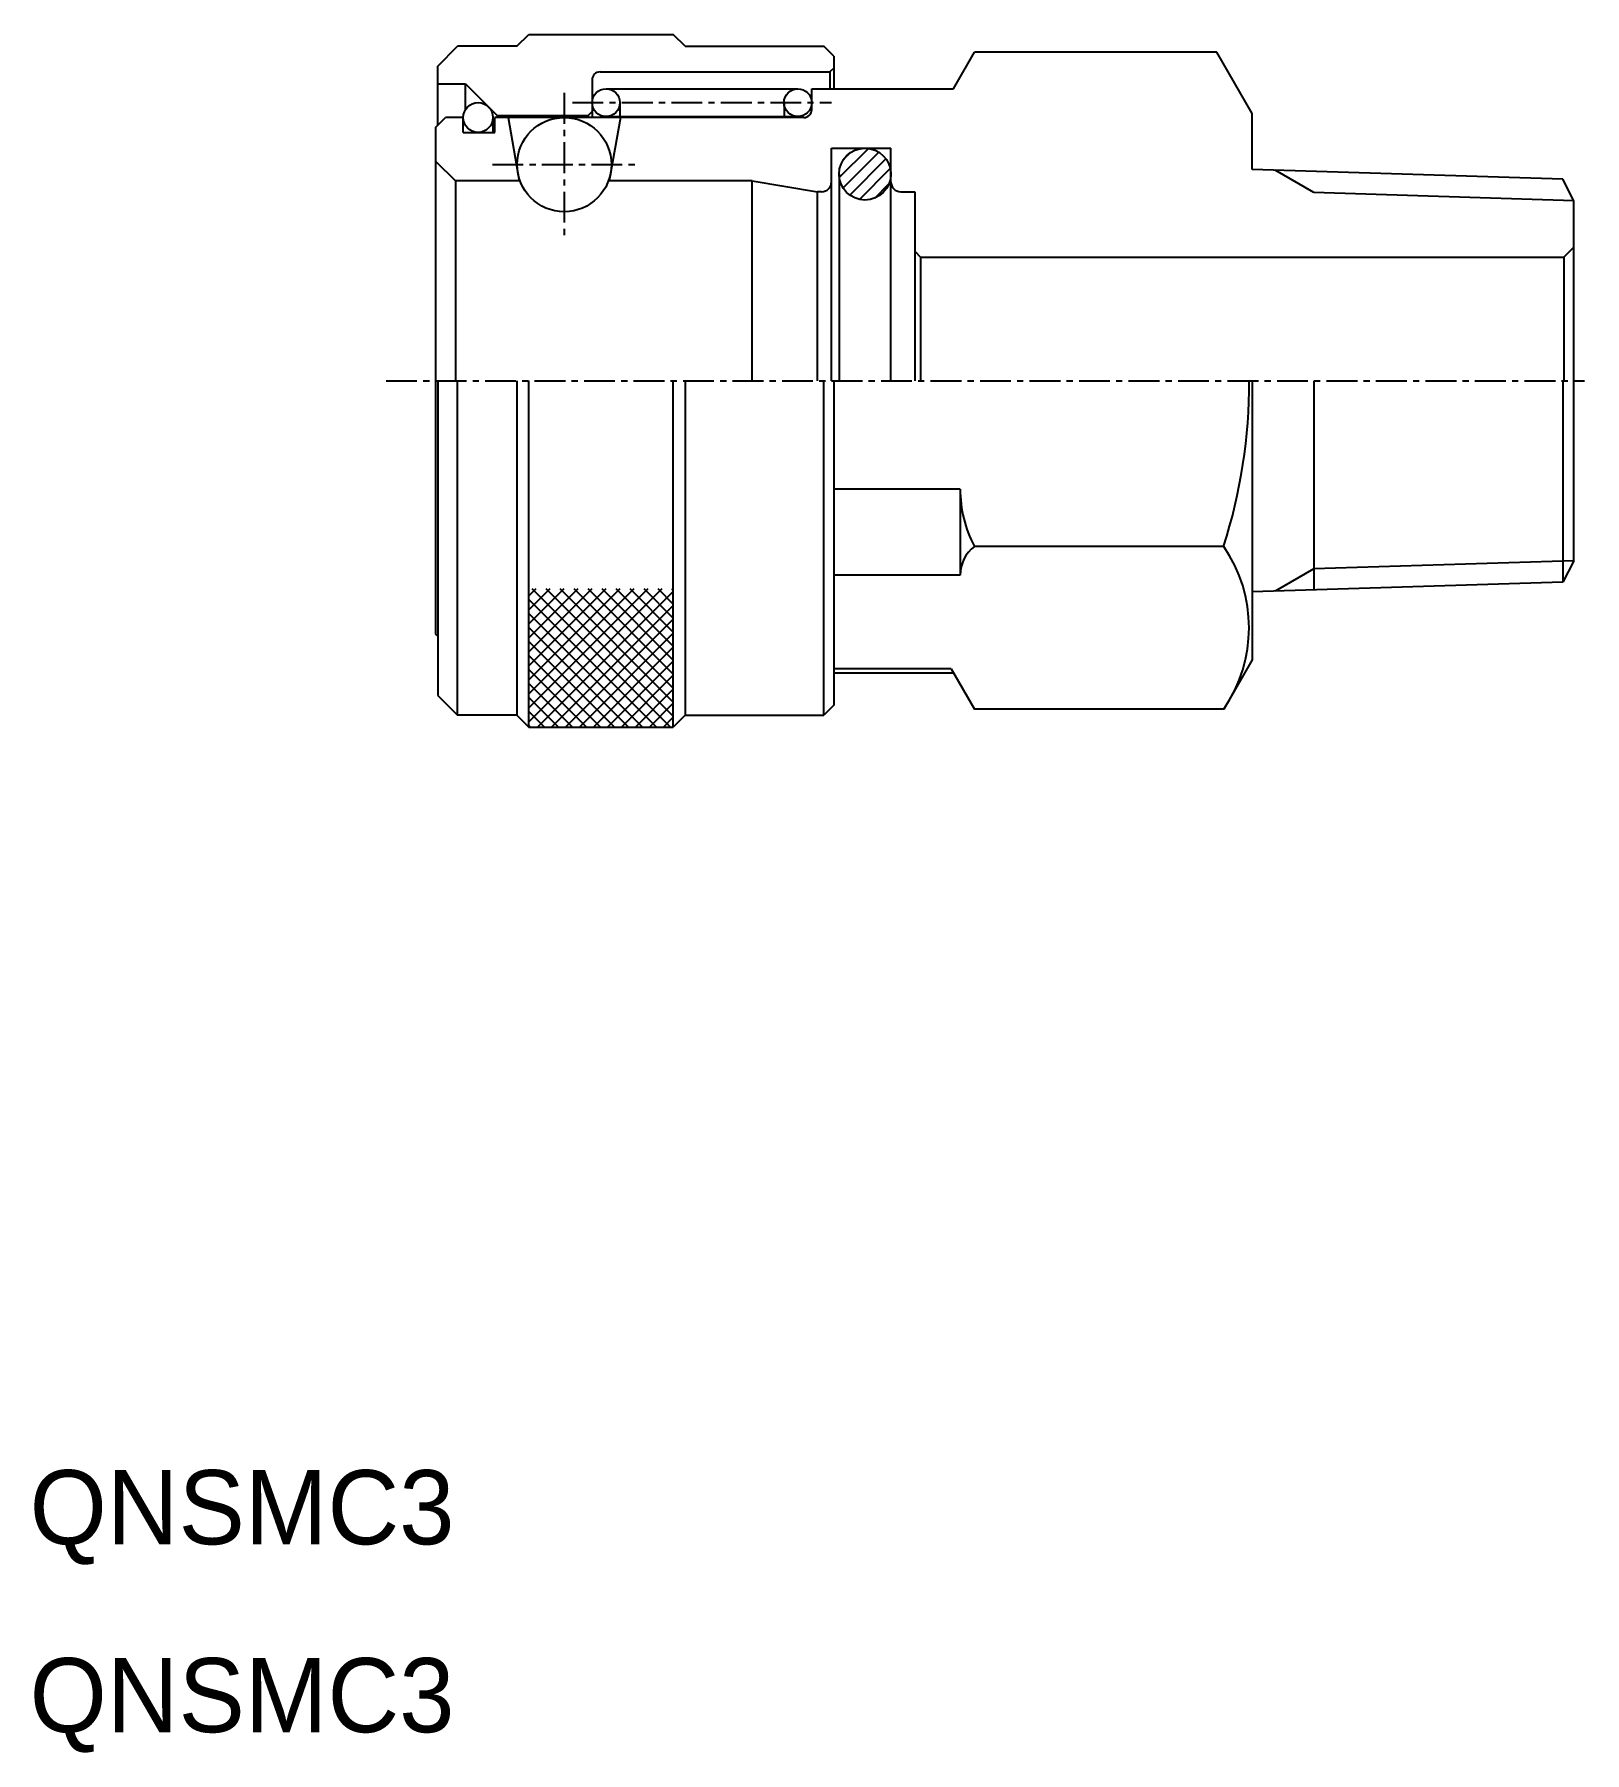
# Model space of a CAD drawing. Extents: x 38.3 to 101, y 127.5 to 196.9.
import ezdxf
from ezdxf.enums import TextEntityAlignment as Align

# ---------------------------------------------------------------- set-up
doc = ezdxf.new("R2010")
doc.units = 0
doc.linetypes.add('CENTER', pattern=[2, 1.25, -0.25, 0.25, -0.25])
doc.layers.get('0').update_dxf_attribs({"linetype": 'CONTINUOUS'})
doc.layers.add('CENTER', color=1, linetype='CENTER')

msp = doc.modelspace()

# ---------------------------------------------------------------- linework, layer by layer
at = {"color": 7, "linetype": 'CONTINUOUS'}
for p, q in [((57.828, 196.453), (58.308, 196.933)), ((58.308, 196.933), (64.148, 196.933)), ((64.628, 196.453), (64.148, 196.933)), ((54.628, 195.653), (55.428, 196.453)), ((57.828, 196.453), (55.428, 196.453)), ((64.628, 196.453), (70.228, 196.453)), ((70.628, 196.053), (70.228, 196.453)), ((70.628, 196.053), (70.628, 194.737)), ((75.463, 194.737), (76.314, 196.21)), ((86.108, 196.21), (76.314, 196.21)), ((87.536, 193.737), (86.108, 196.21)), ((54.628, 193.262), (54.628, 195.653)), ((61.188, 195.413), (70.468, 195.413)), ((70.628, 195.573), (70.468, 195.413)), ((70.468, 195.413), (70.468, 194.737)), ((54.628, 194.933), (55.748, 194.933)), ((55.748, 193.887), (55.748, 194.933)), ((55.748, 194.933), (57.028, 193.653)), ((60.868, 195.093), (60.868, 193.573)), ((61.428, 194.733), (69.18, 194.733)), ((69.74, 194.737), (75.463, 194.737)), ((69.74, 193.893), (69.74, 194.737)), ((60.868, 193.813), (60.708, 193.653)), ((61.988, 194.173), (61.988, 193.573)), ((68.62, 194.173), (68.62, 193.573)), ((54.54, 193.173), (54.94, 193.573)), ((54.54, 193.173), (54.54, 182.933)), ((55.66, 193.573), (54.94, 193.573)), ((55.66, 192.973), (55.66, 193.573)), ((56.86, 193.573), (56.86, 192.973)), ((69.42, 193.573), (56.94, 193.573)), ((56.94, 192.973), (56.94, 193.573)), ((57.028, 193.653), (60.708, 193.653)), ((57.028, 193.653), (57.028, 193.573)), ((57.471, 193.573), (57.922, 191.013)), ((60.708, 193.653), (60.708, 193.573)), ((61.428, 193.613), (69.18, 193.613)), ((62.009, 193.573), (61.557, 191.013)), ((87.536, 191.472), (87.536, 193.737)), ((55.66, 192.973), (56.94, 192.973)), ((54.54, 191.813), (55.34, 191.013)), ((70.54, 182.933), (70.54, 192.333)), ((70.54, 192.333), (72.94, 192.333)), ((72.94, 182.933), (72.94, 192.333)), ((55.34, 191.013), (55.34, 182.933)), ((57.952, 191.013), (55.34, 191.013)), ((67.34, 191.013), (61.527, 191.013)), ((67.34, 182.933), (67.34, 191.013)), ((67.34, 191.013), (69.98, 190.573)), ((70.844, 191.285), (70.844, 182.933)), ((100.083, 191.08), (87.536, 191.472)), ((100.536, 190.21), (100.083, 191.08)), ((69.98, 182.933), (69.98, 190.573)), ((70.14, 190.573), (69.98, 190.573)), ((73.34, 190.573), (73.9, 190.573)), ((73.9, 190.573), (73.9, 182.933)), ((100.536, 175.657), (100.536, 190.21)), ((100.136, 187.933), (100.536, 188.333)), ((74.14, 187.933), (100.136, 187.933)), ((74.14, 187.933), (74.14, 182.933)), ((100.136, 187.933), (100.136, 182.933)), ((54.54, 182.933), (54.54, 172.693)), ((54.628, 182.933), (54.628, 170.213)), ((55.428, 169.413), (55.428, 182.933)), ((57.828, 182.933), (57.828, 169.413)), ((58.308, 168.933), (58.308, 182.933)), ((64.148, 168.933), (64.148, 182.933)), ((64.628, 182.933), (64.628, 169.413)), ((70.228, 169.413), (70.228, 182.933)), ((70.628, 182.933), (70.628, 169.813)), ((87.536, 182.933), (87.536, 171.651)), ((90.033, 182.933), (90.033, 174.473)), ((100.083, 182.933), (100.083, 174.787)), ((75.74, 178.552), (70.628, 178.552)), ((75.74, 178.552), (75.74, 175.078)), ((86.385, 176.236), (76.314, 176.236)), ((75.74, 175.078), (70.628, 175.078)), ((100.536, 175.657), (100.083, 174.787)), ((58.308, 169.145), (63.697, 174.533)), ((58.308, 171.408), (61.434, 174.533)), ((58.308, 170.842), (62, 174.533)), ((58.308, 170.276), (62.565, 174.533)), ((58.308, 169.71), (63.131, 174.533)), ((58.308, 172.539), (60.303, 174.533)), ((58.308, 171.973), (60.868, 174.533)), ((58.308, 174.236), (58.606, 174.533)), ((58.308, 173.67), (59.171, 174.533)), ((58.308, 173.105), (59.737, 174.533)), ((58.428, 174.533), (64.028, 168.933)), ((58.663, 168.933), (64.148, 174.419)), ((58.994, 174.533), (64.148, 169.379)), ((59.56, 174.533), (64.148, 169.945)), ((60.125, 174.533), (64.148, 170.51)), ((60.691, 174.533), (64.148, 171.076)), ((61.257, 174.533), (64.148, 171.642)), ((61.822, 174.533), (64.148, 172.208)), ((62.388, 174.533), (64.148, 172.773)), ((62.954, 174.533), (64.148, 173.339)), ((63.519, 174.533), (64.148, 173.905)), ((64.085, 174.533), (64.148, 174.47)), ((100.083, 174.787), (87.536, 174.395)), ((58.308, 174.088), (63.463, 168.933)), ((59.228, 168.933), (64.148, 173.853)), ((58.308, 173.522), (62.897, 168.933)), ((58.308, 172.956), (62.331, 168.933)), ((59.794, 168.933), (64.148, 173.288)), ((54.54, 172.693), (54.628, 172.605)), ((58.308, 172.391), (61.765, 168.933)), ((60.36, 168.933), (64.148, 172.722)), ((58.308, 171.825), (61.2, 168.933)), ((60.925, 168.933), (64.148, 172.156)), ((61.491, 168.933), (64.148, 171.591)), ((87.536, 171.651), (86.385, 169.656)), ((58.308, 171.259), (60.634, 168.933)), ((62.057, 168.933), (64.148, 171.025)), ((75.369, 171.293), (70.628, 171.293)), ((70.628, 171.13), (75.463, 171.13)), ((75.369, 171.293), (76.314, 169.656)), ((54.628, 170.213), (55.428, 169.413)), ((58.308, 170.694), (60.068, 168.933)), ((62.622, 168.933), (64.148, 170.459)), ((58.308, 170.128), (59.503, 168.933)), ((58.308, 169.562), (58.937, 168.933)), ((63.188, 168.933), (64.148, 169.894)), ((70.628, 169.813), (70.228, 169.413)), ((86.385, 169.656), (76.314, 169.656)), ((57.828, 169.413), (55.428, 169.413)), ((57.828, 169.413), (58.308, 168.933)), ((58.308, 168.997), (58.371, 168.933)), ((58.308, 168.933), (64.148, 168.933)), ((63.754, 168.933), (64.148, 169.328)), ((64.628, 169.413), (64.148, 168.933)), ((64.628, 169.413), (70.228, 169.413))]:
    msp.add_line(p, q, dxfattribs=at)
at = {"color": 3, "linetype": 'CONTINUOUS'}
for p, q in [((70.853, 191.144), (72.033, 192.324)), ((71.004, 190.729), (72.448, 192.173)), ((71.041, 191.897), (71.28, 192.136)), ((71.277, 190.437), (72.741, 191.9)), ((71.668, 190.262), (72.916, 191.509)), ((90.033, 190.538), (88.466, 191.443)), ((72.287, 190.315), (72.862, 190.89)), ((100.536, 190.21), (90.033, 190.538)), ((90.033, 175.329), (88.466, 174.424)), ((100.536, 175.657), (90.033, 175.329))]:
    msp.add_line(p, q, dxfattribs=at)
msp.add_line((73.9, 188.173), (74.14, 187.933))
at = {"color": 7, "linetype": 'CONTINUOUS'}
for centre, radius in [((61.428, 194.173), 0.56), ((69.18, 194.173), 0.56), ((56.26, 193.573), 0.6), ((59.74, 191.669), 1.904), ((71.892, 191.285), 1.048)]:
    msp.add_circle(centre, radius, dxfattribs=at)
for centre, radius, start, end in [((61.188, 195.093), 0.32, 90, 180), ((69.42, 193.893), 0.32, 270, 0), ((70.14, 190.973), 0.4, 270, 0), ((73.34, 190.973), 0.4, 180, 270), ((65.257, 182.933), 22.164, 342.41205, 0), ((80.696, 178.552), 4.956, 180, 207.85437), ((77.194, 175.078), 1.454, 127.24113, 180), ((81.624, 172.946), 5.787, 325.35678, 34.64322)]:
    msp.add_arc(centre, radius, start, end, dxfattribs=at)
at = {"layer": 'CENTER', "color": 1, "linetype": 'CENTER'}
for p, q in [((59.74, 194.573), (59.74, 188.765)), ((60.068, 194.173), (70.54, 194.173)), ((56.836, 191.669), (62.644, 191.669)), ((52.54, 182.933), (100.97, 182.933))]:
    msp.add_line(p, q, dxfattribs=at)

# ---------------------------------------------------------------- texts
for p in [(38.14, 134.998), (38.14, 127.401)]:
    msp.add_text('QNSMC3', height=3).set_placement(p, align=Align.BOTTOM_LEFT)

doc.saveas('drawing.dxf')
